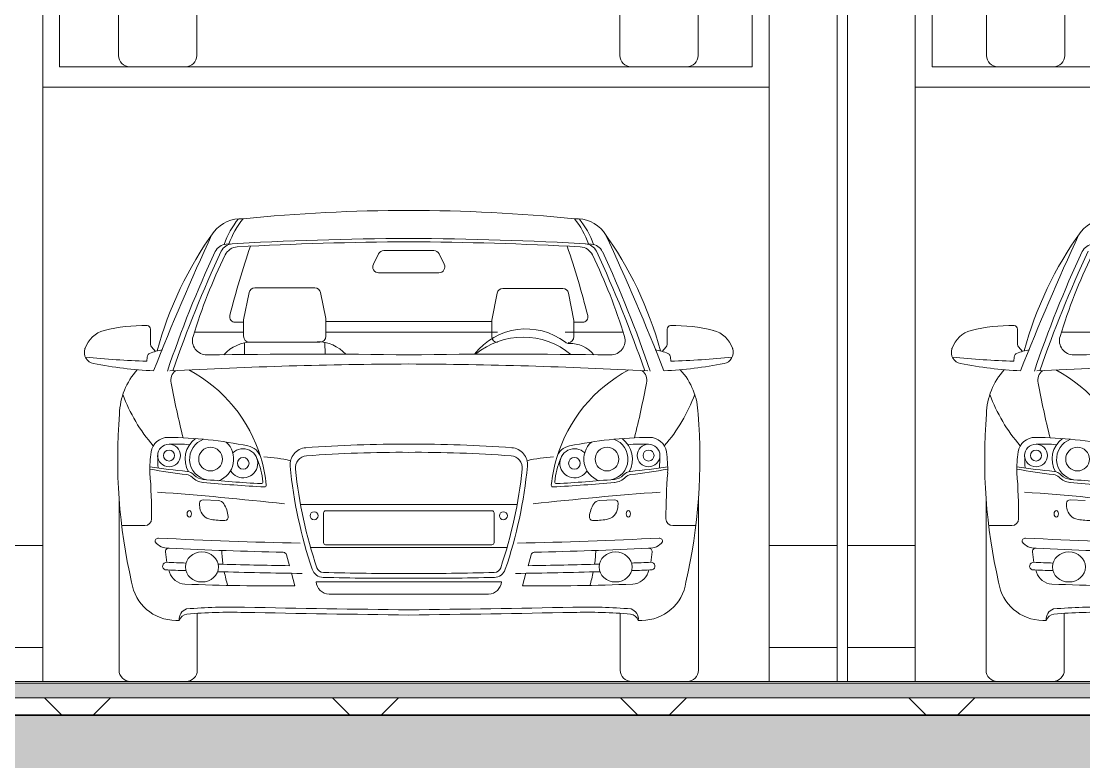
# Model space of a CAD drawing. Header units: millimetres. Extents: x -39507 to 33074, y -24219 to 30962.
# Drawn here: x -3051 to 78, y -10586 to -8406 of the extents above; entities that cross this region are included whole.
import ezdxf

# ---------------------------------------------------------------- set-up
doc = ezdxf.new("R2010")
doc.units = ezdxf.units.MM
for name, color, linetype, lineweight in [('Общие ребра', 7, 'Continuous', 9), ('Отделка 1 _4_-1', 7, 'Continuous', 9), ('Перекрытия', 7, 'Continuous', 9), ('Стены', 7, 'Continuous', 9), ('Структура _1_', 7, 'Continuous', 18), ('Фундамент несущей конструкции', 7, 'Continuous', 9), ('Штриховка разреза-2', 7, 'Continuous', 9)]:
    doc.layers.add(name, color=color, linetype=linetype, lineweight=lineweight)
doc.layers.add('Парковка-1', color=7, linetype='Continuous', lineweight=9, true_color=0xaaaaaa)
doc.layers.add('Элементы узлов-1', color=7, linetype='Continuous', lineweight=9, true_color=0xaaaaaa)

# ---------------------------------------------------------------- blocks, each defined once
blk = doc.blocks.new('Стена монолитная - Стена монолитная-463893-Разрез 2-2')
at = {"layer": 'Стены'}
blk.add_line((-16032.9, -10450), (-2232.9, -10450), dxfattribs=at)
blk = doc.blocks.new('Стена наружная на отм_-10_450 - Стена наружная на отм_-10_450-507337-Разрез 2-2')
at = {"layer": 'Фундамент несущей конструкции'}
blk.add_line((-2232.9, -10450), (-3682.9, -10450), dxfattribs=at)
blk = doc.blocks.new('Прк_Свб_Механизированная парковка_Параллельная - Прк_Свб_Механизированная парковка_Параллельная-V210-Разрез 2-2')
at = {"layer": 'Парковка-1'}
for p, q in [((-617.9, -9950), (-617.9, -7470)), ((-417.9, -7470), (-417.9, -9950)), ((-417.9, -8350), (-417.9, -8600)), ((-367.9, -8539.9), (-367.9, -8350)), ((1672.1, -8539.9), (-367.9, -8539.9)), ((-417.9, -8600), (1722.1, -8600)), ((-617.9, -10250), (-617.9, -9950)), ((-617.9, -9950), (-417.9, -9950)), ((-417.9, -9950), (-617.9, -9950)), ((-417.9, -9950), (-417.9, -10250)), ((-617.9, -10350), (-617.9, -10250)), ((-617.9, -10250), (-417.9, -10250)), ((-417.9, -10250), (-617.9, -10250)), ((-417.9, -10250), (-417.9, -10350)), ((-417.9, -10350), (-617.9, -10350))]:
    blk.add_line(p, q, dxfattribs=at)
at = {"layer": 'Элементы узлов-1'}
for p, q in [((-208, -8506.5), (-208, -8000.8)), ((22.4, -8252.3), (22.4, -8506.5)), ((-11, -8539.9), (-174.6, -8539.9)), ((-116.8, -9312.3), (-116.8, -9358.1)), ((183.3, -9321.8), (12.2, -9321.8)), ((-114.3, -9364.9), (-102.6, -9378.1)), ((-209.5, -10316.6), (-209.5, -9811)), ((82.7, -9817), (37.9, -9815.1)), ((-133.6, -9891), (-202.4, -9891)), ((-42.4, -10170.1), (-32.1, -10170.1)), ((20.9, -10149.3), (20.9, -10316.6)), ((-12.5, -10350), (-176.1, -10350))]:
    blk.add_line(p, q, dxfattribs=at)
for centre, radius in [((-62.3, -9684.6), 33.5), ((-62.3, -9684.6), 16.2), ((60.1, -9695.1), 34.9)]:
    blk.add_circle(centre, radius, dxfattribs=at)
for centre, radius, start, end in [((-174.6, -8506.5), 33.4, 180, 270), ((-11, -8506.5), 33.4, 270, 360), ((148.8, -9087), 99.9, 85.7838, 141.6623), ((6531.6, -12042.3), 7132.9, 155.05475, 158.56177), ((941, -9655.7), 1075, 144.0802, 164.9521), ((108.5, -9100.3), 38.3, 93.3157, 154.9579), ((3105.3, -10500.4), 3346.1, 154.9579, 161.4586), ((3503.7, -10668.3), 3762.5, 155.0829, 160.8688), ((1575, -9812.5), 1638, 153.9695, 163.0049), ((-233.6, -9393.9), 80, 104.0957, 161.674), ((-137.2, -9777.6), 475.7, 88.7503, 104.0957), ((-127.1, -9312.3), 10.2, 0, 88.7503), ((48.9, -9346.1), 42.3, 163.0049, 270.8504), ((-278.2, -9380.9), 33.5, 162.3817, 258.997), ((-147.1, -9422.5), 171.1, 161.674, 162.3817), ((-115.8, -9393.4), 10.2, 111.1534, 166.0316), ((-43.3, -9580.6), 210.9, 100.4056, 111.1534), ((-106.6, -9358.1), 10.2, 180, 221.428), ((351.3, -29719.8), 20333.7, 89.17578, 90.85038), ((-67.2, -7105.3), 2302.1, 263.9752, 268.4947), ((-45.3, -8183), 1253.8, 258.997, 267.1444), ((-61.9, -9406.8), 65.7, 166.0316, 179.7795), ((697.3, -23208.3), 13793.4, 90.22199, 93.14802), ((-8.1, -9567), 200.1, 137.5485, 178.7293), ((-22.9, -9462.3), 34.1, 126.2289, 195.0129), ((-207.8, -9816.2), 434.4, 16.7676, 61.9724), ((2149.7, -9075), 2240.8, 190.1822, 194.4047), ((247, -9343), 473.6, 199.952, 221.3363), ((1406.6, -9695.7), 1620.1, 175.2872, 192.9227), ((-65.5, -9681.1), 50, 89.2549, 171.6752), ((-81.2, -10892.2), 1261.2, 78.5015, 89.2549), ((60.1, -9695.1), 75, 126.3541, 209.8412), ((60.1, -9695.1), 61.8, 109.288, 259.2191), ((-44.2, -10035.2), 384.5, 83.7064, 92.6639), ((237.4, -9725.4), 356.1, 171.6752, 181.6012), ((779.2, -9668.6), 875.2, 181.0478, 183.4593), ((102.3, -8612), 1134.3, 258.7671, 264.3166), ((369.1, -6263.5), 3488.8, 261.963, 263.7745), ((-12.6, -9765.6), 34, 43.7874, 84.3166), ((-1739.1, -9862.6), 1625.5, 359.7011, 4.49), ((-12.6, -9765.6), 25, 43.7874, 84.3166), ((42.5, -9712.9), 51.2, 223.7874, 264.7911), ((42.5, -9712.9), 42.2, 223.7874, 264.8128), ((433.4, -5595.9), 4177.6, 264.5728, 266.9179), ((-826.1, -19720.6), 9955, 83.63464, 85.79761), ((433.4, -5595.9), 4186.6, 264.5725, 267.0642), ((37.5, -9825.1), 10, 87.6194, 178.6927), ((115.7, -9826.9), 88.2, 178.6927, 188.0029), ((67.9, -9833.6), 40, 188.0029, 260.7383), ((-133.6, -9871), 20, 270, 359.7011), ((95.1, -9667), 208.8, 260.7383, 272.0204), ((-93.6, -9937.9), 10, 87.0046, 186.3256), ((-64.6, -9907.5), 50.1, 218.9498, 272.0779), ((532.9, 2034.9), 11979.1, 267.00459, 268.99993), ((-62.8, -9967.6), 10, 87.1521, 184.3002), ((189.5, -9948.6), 263, 184.3002, 191.0999), ((532.9, 2006.8), 11979.1, 267.15212, 268.76249), ((-69.8, -10010.5), 11.4, 83.7259, 251.8702), ((554, 6015.3), 16026.6, 267.77101, 267.97572), ((520.9, 4798), 14831.2, 267.70361, 267.93928), ((189.5, -9948.6), 263, 196.1451, 197.6758), ((-13.5, -10013.2), 50, 197.6758, 267.5753), ((-42.4, -10038.4), 131.6, 188.5345, 270), ((230.1, -4261.3), 5807.2, 267.57528, 270.77492), ((-0.5, -10166.5), 31.8, 108.6682, 186.5232), ((120.7, -11779.8), 1648.8, 88.6223, 94.5701), ((-4.6, -10180.4), 29.4, 99.5127, 159.3225), ((120.7, -11779.8), 1633.6, 88.621, 94.5701), ((-176.1, -10316.6), 33.4, 180, 270), ((-12.5, -10316.6), 33.4, 270, 360)]:
    blk.add_arc(centre, radius, start, end, dxfattribs=at)
for centre, major_axis, ratio in [((-2.6, -9856.2), (0, 9.53), 0.658975), ((34.7, -10012.9), (48.6, 0), 0.908968)]:
    blk.add_ellipse(centre, major_axis=major_axis, ratio=ratio, dxfattribs=at)
blk = doc.blocks.new('Прк_Свб_Механизированная парковка_Параллельная - Прк_Свб_Механизированная парковка_Параллельная-V211-Разрез 2-2')
at = {"layer": 'Парковка-1'}
for p, q in [((-2987.9, -7470), (-2987.9, -9950)), ((-847.9, -9950), (-847.9, -7470)), ((-647.9, -7470), (-647.9, -9950)), ((-2987.9, -8350), (-2987.9, -8600)), ((-2937.9, -8539.9), (-2937.9, -8350)), ((-897.9, -8350), (-897.9, -8539.9)), ((-847.9, -8600), (-847.9, -8350)), ((-897.9, -8539.9), (-2937.9, -8539.9)), ((-2987.9, -8600), (-847.9, -8600)), ((-3187.9, -9950), (-2987.9, -9950)), ((-2987.9, -9950), (-3187.9, -9950)), ((-2987.9, -9950), (-2987.9, -10250)), ((-847.9, -10250), (-847.9, -9950)), ((-847.9, -9950), (-647.9, -9950)), ((-647.9, -9950), (-847.9, -9950)), ((-647.9, -9950), (-647.9, -10250)), ((-3187.9, -10250), (-2987.9, -10250)), ((-2987.9, -10250), (-3187.9, -10250)), ((-2987.9, -10250), (-2987.9, -10350)), ((-847.9, -10350), (-847.9, -10250)), ((-847.9, -10250), (-647.9, -10250)), ((-647.9, -10250), (-847.9, -10250)), ((-647.9, -10250), (-647.9, -10350)), ((-2987.9, -10350), (-3187.9, -10350)), ((-647.9, -10350), (-847.9, -10350))]:
    blk.add_line(p, q, dxfattribs=at)
at = {"layer": 'Элементы узлов-1'}
for p, q in [((-2764.4, -8506.5), (-2764.4, -8000.8)), ((-1057.8, -8506.5), (-1057.8, -8000.8)), ((-2534.1, -8252.3), (-2534.1, -8506.5)), ((-1288.2, -8252.3), (-1288.2, -8506.5)), ((-2567.5, -8539.9), (-2731, -8539.9)), ((-1254.8, -8539.9), (-1091.2, -8539.9)), ((-1998.6, -9090.5), (-2014, -9121.4)), ((-1983.1, -9080.9), (-1909.6, -9080.9)), ((-1909.6, -9080.9), (-1836.1, -9080.9)), ((-1820.6, -9090.5), (-1805.2, -9121.4)), ((-1909.6, -9146.4), (-1998.5, -9146.4)), ((-1820.7, -9146.4), (-1909.6, -9146.4)), ((-2186.7, -9191), (-2363.2, -9191)), ((-1632.5, -9192.3), (-1456, -9192.3)), ((-2396.1, -9285.5), (-2380.2, -9204.9)), ((-2154.3, -9281.2), (-2169.7, -9204.9)), ((-1665.2, -9285.9), (-1649.5, -9206.1)), ((-1423.1, -9286.7), (-1439, -9206.1)), ((-2396.1, -9292.2), (-2421, -9292.2)), ((-2396.1, -9333.4), (-2396.1, -9285.5)), ((-2154, -9333.4), (-2154, -9284.7)), ((-2154, -9289.6), (-1803.6, -9289.6)), ((-1803.6, -9289.6), (-1665.2, -9289.6)), ((-1665.2, -9334.6), (-1665.2, -9285.9)), ((-1423.1, -9334.6), (-1423.1, -9286.7)), ((-1423.1, -9292.2), (-1398.2, -9292.2)), ((-2670.3, -9312.3), (-2670.3, -9358.1)), ((-2396.1, -9321.8), (-2541.2, -9321.8)), ((-1803.6, -9321.8), (-2154, -9321.8)), ((-1647.9, -9321.8), (-1803.6, -9321.8)), ((-1449.1, -9321.8), (-1278, -9321.8)), ((-1148.9, -9312.3), (-1148.9, -9358.1)), ((-2393.2, -9352.8), (-2393.2, -9387)), ((-2193.5, -9350.7), (-2378.8, -9350.7)), ((-2370.1, -9350.4), (-2274.9, -9350.4)), ((-2179.6, -9349.7), (-2274.9, -9350.4)), ((-2171.3, -9350.7), (-2193.5, -9350.7)), ((-2156.5, -9351.9), (-2156.2, -9386.2)), ((-2667.7, -9364.9), (-2656, -9378.1)), ((-1151.5, -9364.9), (-1163.2, -9378.1)), ((-2762.9, -10316.6), (-2762.9, -9811)), ((-2470.7, -9817), (-2515.5, -9815.1)), ((-1348.5, -9817), (-1303.7, -9815.1)), ((-1056.3, -10316.6), (-1056.3, -9811)), ((-2228.8, -9828.6), (-1909.6, -9828.6)), ((-2160.7, -9853.5), (-2160.7, -9941.2)), ((-2154.6, -9847.5), (-1909.6, -9847.5)), ((-1909.6, -9828.6), (-1590.4, -9828.6)), ((-1909.6, -9847.5), (-1664.6, -9847.5)), ((-1658.5, -9853.5), (-1658.5, -9941.2)), ((-2687, -9891), (-2755.9, -9891)), ((-1132.2, -9891), (-1063.3, -9891)), ((-1909.6, -9947.2), (-2154.6, -9947.2)), ((-1664.6, -9947.2), (-1909.6, -9947.2)), ((-2269.9, -9976.9), (-2261, -10009.2)), ((-2198.9, -9955.4), (-1909.6, -9955.4)), ((-1909.6, -9955.4), (-1620.3, -9955.4)), ((-1558.2, -10009.2), (-1549.3, -9976.9)), ((-2254.8, -10031.5), (-2244.8, -10067.9)), ((-1574.4, -10067.9), (-1564.4, -10031.5)), ((-2182.6, -10056.4), (-1909.6, -10056.4)), ((-1909.6, -10056.4), (-1636.6, -10056.4)), ((-2144.5, -10092.5), (-1909.6, -10092.5)), ((-1909.6, -10092.5), (-1674.7, -10092.5)), ((-2595.8, -10170.1), (-2585.6, -10170.1)), ((-2532.6, -10149.3), (-2532.6, -10316.6)), ((-1286.6, -10149.3), (-1286.6, -10316.6)), ((-1223.4, -10170.1), (-1233.6, -10170.1)), ((-2565.9, -10350), (-2729.5, -10350)), ((-1253.2, -10350), (-1089.7, -10350))]:
    blk.add_line(p, q, dxfattribs=at)
for centre, radius in [((-2615.7, -9684.6), 33.5), ((-2615.7, -9684.6), 16.2), ((-2493.4, -9695.1), 34.9), ((-1325.8, -9695.1), 34.9), ((-1203.5, -9684.6), 33.5), ((-1203.5, -9684.6), 16.2), ((-2397.3, -9707.5), 17.2), ((-1421.8, -9707.5), 17.2), ((-2188.3, -9861.9), 11.8), ((-1630.9, -9861.9), 11.8)]:
    blk.add_circle(centre, radius, dxfattribs=at)
for centre, radius, start, end in [((-2731, -8506.5), 33.4, 180, 270), ((-2567.5, -8506.5), 33.4, 270, 0), ((-1254.8, -8506.5), 33.4, 180, 270), ((-1091.2, -8506.5), 33.4, 270, 0), ((-1906.1, -13897.2), 4934.3, 90.0409, 95.713), ((-1913.1, -13897.2), 4934.3, 84.287, 89.9591), ((-2404.6, -9087), 99.9, 85.7838, 141.6623), ((-2222.2, -9143.2), 244.8, 140.4636, 160.8545), ((-2208.4, -9143.2), 244.8, 140.484, 160.5198), ((-1414.6, -9087), 99.9, 38.3377, 94.2162), ((-1610.8, -9143.2), 244.8, 19.4802, 39.516), ((-1597, -9143.2), 244.8, 19.1455, 39.5364), ((3978.2, -12042.3), 7132.9, 155.05475, 158.56177), ((-1612.4, -9655.7), 1075, 144.0802, 164.9521), ((-2206.8, -9655.7), 1075, 15.0479, 35.9198), ((-7797.4, -12042.3), 7132.9, 21.43823, 24.94525), ((-2444.9, -9100.3), 38.3, 93.3157, 154.9579), ((-2427.3, -9099.3), 38.3, 93.2139, 155.0829), ((-2412.3, -9112.3), 42.3, 93.1285, 153.9695), ((-1870.5, -19015.4), 9970.1, 90.22469, 93.3157), ((359.7, -9988.6), 2886.6, 161.4025, 165.6287), ((-1870.5, -19025.3), 9970.1, 90.22469, 93.12852), ((-1948.7, -19015.4), 9970.1, 86.6843, 89.77531), ((-1948.7, -19025.3), 9970.1, 86.87148, 89.77531), ((-4178.9, -9988.6), 2886.6, 14.3713, 18.5975), ((-1406.9, -9112.3), 42.3, 26.0305, 86.8715), ((-1391.9, -9099.3), 38.3, 24.9171, 86.7861), ((-1374.3, -9100.3), 38.3, 25.0421, 86.6843), ((551.9, -10500.4), 3346.1, 154.9579, 161.4586), ((950.2, -10668.3), 3762.5, 155.0829, 160.8688), ((-978.4, -9812.5), 1638, 153.9695, 163.0049), ((-1983.1, -9098.2), 17.3, 90, 153.5465), ((-1836.1, -9098.2), 17.3, 26.4535, 90), ((-2840.8, -9812.5), 1638, 16.9951, 26.0305), ((-4769.4, -10668.3), 3762.5, 19.1312, 24.9171), ((-4371.1, -10500.4), 3346.1, 18.5414, 25.0421), ((-1998.5, -9129.1), 17.3, 153.5465, 270), ((-1820.7, -9129.1), 17.3, 270, 26.4535), ((-2363.2, -9208.4), 17.3, 90, 168.5881), ((-2186.7, -9208.4), 17.3, 11.4119, 90), ((-1632.5, -9209.6), 17.3, 90, 168.5881), ((-1456, -9209.6), 17.3, 11.4119, 90), ((-2421, -9276.1), 16.1, 165.6287, 270), ((-2171.3, -9284.7), 17.3, 0, 11.4119), ((-1398.2, -9276.1), 16.1, 270, 14.3713), ((-2787, -9393.9), 80, 104.0957, 161.674), ((-2690.7, -9777.6), 475.7, 88.7503, 104.0957), ((-2680.5, -9312.3), 10.2, 0, 88.7503), ((-1564.4, -9503.1), 191.4, 52.635, 142.4218), ((-1138.7, -9312.3), 10.2, 91.2497, 180), ((-1128.5, -9777.6), 475.7, 75.9043, 91.2497), ((-1032.2, -9393.9), 80, 18.326, 75.9043), ((-2504.5, -9346.1), 42.3, 163.0049, 270.8504), ((-2370, -9464.1), 113.7, 90.0311, 137.8013), ((-2378.8, -9333.4), 17.3, 180, 270), ((-2178.9, -9463.4), 113.7, 42.608, 90.3782), ((-2171.3, -9333.4), 17.3, 270, 0), ((-1573, -9556.3), 220.4, 50.2185, 129.5308), ((-1647.9, -9334.6), 17.3, 180, 270), ((-1437.8, -9337.2), 17.3, 232.635, 271.7129), ((-1440.4, -9334.6), 17.3, 270, 0), ((-1434.6, -9444.2), 89.7, 39.0216, 91.7129), ((-1314.7, -9346.1), 42.3, 269.1496, 16.9951), ((-2831.7, -9380.9), 33.5, 162.3817, 258.997), ((-2700.5, -9422.5), 171.1, 161.674, 162.3817), ((-2669.2, -9393.4), 10.2, 111.1534, 166.0316), ((-2596.8, -9580.6), 210.9, 100.4056, 111.1534), ((-2660, -9358.1), 10.2, 180, 221.428), ((-2202.1, -29719.8), 20333.7, 89.17578, 90.85038), ((-1617.1, -29719.8), 20333.7, 89.14962, 90.82422), ((-1222.4, -9580.6), 210.9, 68.8466, 79.5944), ((-1159.2, -9358.1), 10.2, 318.572, 0), ((-1150, -9393.4), 10.2, 13.9684, 68.8466), ((-987.5, -9380.9), 33.5, 281.003, 17.6183), ((-1118.7, -9422.5), 171.1, 17.6183, 18.326), ((-2620.6, -7105.3), 2302.1, 263.9752, 268.4947), ((-2598.8, -8183), 1253.8, 258.997, 267.1444), ((-2615.4, -9406.8), 65.7, 166.0316, 179.7795), ((-1856.2, -23208.3), 13793.4, 90.22199, 93.14802), ((-1963, -23208.3), 13793.4, 86.85198, 89.77801), ((-1220.4, -8183), 1253.8, 272.8556, 281.003), ((-1203.8, -9406.8), 65.7, 0.2205, 13.9684), ((-1198.6, -7105.3), 2302.1, 271.5053, 276.0248), ((-2561.5, -9567), 200.1, 137.5485, 178.7293), ((-2576.3, -9462.3), 34.1, 126.2289, 195.0129), ((-2761.3, -9816.2), 434.4, 16.7676, 61.9724), ((-1057.9, -9816.2), 434.4, 118.0276, 163.2324), ((-1242.9, -9462.3), 34.1, 344.9871, 53.7711), ((-1257.7, -9567), 200.1, 1.2707, 42.4515), ((-403.7, -9075), 2240.8, 190.1822, 194.4047), ((-3415.5, -9075), 2240.8, 345.5953, 349.8178), ((-2306.5, -9343), 473.6, 199.952, 221.3363), ((-1512.7, -9343), 473.6, 318.6637, 340.048), ((-1146.9, -9695.7), 1620.1, 175.2872, 192.9227), ((-2672.3, -9695.7), 1620.1, 347.0773, 4.7128), ((-2618.9, -9681.1), 50, 89.2549, 171.6752), ((-2634.7, -10892.2), 1261.2, 78.5015, 89.2549), ((-2493.4, -9695.1), 75, 126.3541, 209.8412), ((-2493.4, -9695.1), 61.8, 109.288, 259.2191), ((-1184.5, -10892.2), 1261.2, 90.7451, 101.4985), ((-1325.8, -9695.1), 61.8, 280.7809, 70.712), ((-1325.8, -9695.1), 75, 330.1588, 53.6459), ((-1200.3, -9681.1), 50, 8.3248, 90.7451), ((-2597.6, -10035.2), 384.5, 83.7064, 92.6639), ((-2493.4, -9695.1), 68.1, 290.3855, 47.4319), ((-2397.3, -9707.5), 42.9, 210.2482, 135.0206), ((-2393.2, -9705.3), 50, 16.7676, 78.5015), ((-2209.2, -9711.5), 50, 94.3236, 185.5068), ((-1933.6, -13356.3), 3705.2, 89.6283, 94.3236), ((-1885.6, -13356.3), 3705.2, 85.6764, 90.3717), ((-1610, -9711.5), 50, 354.4932, 85.6764), ((-1426, -9705.3), 50, 101.4985, 163.2324), ((-1421.8, -9707.5), 42.9, 44.9794, 329.7518), ((-1325.8, -9695.1), 68.1, 132.5681, 249.6145), ((-1221.6, -10035.2), 384.5, 87.3361, 96.2936), ((-2316, -9725.4), 356.1, 171.6752, 181.6012), ((-1774.2, -9668.6), 875.2, 181.0478, 183.4593), ((-2556.8, -9781), 218.2, 5.0219, 23.4205), ((-2755.5, -9814.7), 428.4, 5.7763, 16.8058), ((-2364.4, -10148.5), 461, 76.6366, 86.4765), ((-2208.1, -9721.3), 35.7, 94.3185, 185.9423), ((-1933.6, -13356.3), 3681.1, 89.6283, 94.3185), ((-1885.6, -13356.3), 3681.1, 85.6815, 90.3717), ((-1611.1, -9721.3), 35.7, 354.0577, 85.6815), ((-1454.8, -10148.5), 461, 93.5235, 103.3634), ((-1063.7, -9814.7), 428.4, 163.1942, 174.2237), ((-1262.4, -9781), 218.2, 156.5795, 174.9781), ((-2045, -9668.6), 875.2, 356.5407, 358.9522), ((-1503.2, -9725.4), 356.1, 358.3988, 8.3248), ((-2184.3, -6263.5), 3488.8, 261.963, 263.7745), ((-2451.2, -8612), 1134.3, 258.7671, 264.3166), ((-2566, -9765.6), 34, 43.7874, 84.3166), ((-917.4, -9587), 1347.8, 185.5068, 198.7278), ((-917.4, -9587), 1333.4, 185.9423, 198.7278), ((-2901.8, -9587), 1333.4, 341.2722, 354.0577), ((-2901.8, -9587), 1347.8, 341.2722, 354.4932), ((-1253.2, -9765.6), 34, 95.6834, 136.2126), ((-1634.9, -6263.5), 3488.8, 276.2255, 278.037), ((-1368, -8612), 1134.3, 275.6834, 281.2329), ((-4292.6, -9862.6), 1625.5, 359.7011, 4.49), ((-2566, -9765.6), 25, 43.7874, 84.3166), ((-2511, -9712.9), 51.2, 223.7874, 264.7911), ((-2511, -9712.9), 42.2, 223.7874, 264.8128), ((-2120, -5595.9), 4177.6, 264.5728, 266.9179), ((-2344.4, -9762.5), 5, 266.9179, 7.2323), ((-1474.8, -9762.5), 5, 172.7677, 273.0821), ((-1699.2, -5595.9), 4177.6, 273.0821, 275.4272), ((-1308.2, -9712.9), 42.2, 275.1872, 316.2126), ((-1308.2, -9712.9), 51.2, 275.2089, 316.2126), ((-1253.2, -9765.6), 25, 95.6834, 136.2126), ((473.4, -9862.6), 1625.5, 175.51, 180.2989), ((-3379.5, -19720.6), 9955, 83.63464, 85.79761), ((-2120, -5595.9), 4186.6, 264.5725, 267.0642), ((-2334.2, -9772.1), 4.97, 267.0642, 6.0285), ((-439.7, -19720.6), 9955, 94.20239, 96.36536), ((-1485, -9772.1), 4.97, 173.9715, 272.9358), ((-1699.2, -5595.9), 4186.6, 272.9358, 275.4275), ((-2516, -9825.1), 10, 87.6194, 178.6927), ((-2437.7, -9826.9), 88.2, 178.6927, 188.0029), ((-2471.6, -9837), 20, 31.3076, 87.6194), ((-1347.6, -9837), 20, 92.3806, 148.6924), ((-1303.2, -9825.1), 10, 1.3073, 92.3806), ((-1381.5, -9826.9), 88.2, 351.9971, 1.3073), ((-2485.5, -9833.6), 40, 188.0029, 260.7383), ((-2535, -9875.6), 94.3, 6.7242, 31.3076), ((-2154.6, -9853.5), 6.08, 90, 180), ((-1664.6, -9853.5), 6.08, 0, 90), ((-1284.2, -9875.6), 94.3, 148.6924, 173.2758), ((-1333.7, -9833.6), 40, 279.2617, 351.9971), ((-2687, -9871), 20, 270, 359.7011), ((-2458.3, -9667), 208.8, 260.7383, 272.0204), ((-2451.3, -9865.7), 10, 272.0204, 6.7242), ((-1367.9, -9865.7), 10, 173.2758, 267.9796), ((-1360.9, -9667), 208.8, 267.9796, 279.2617), ((-1132.2, -9871), 20, 180.2989, 270), ((-2647.1, -9937.9), 10, 87.0046, 186.3256), ((-2618.1, -9907.5), 50.1, 218.9498, 272.0779), ((-2020.6, 2034.9), 11979.1, 267.00459, 268.99993), ((-2154.6, -9941.2), 6.08, 180, 270), ((-1664.6, -9941.2), 6.08, 270, 0), ((-1798.6, 2034.9), 11979.1, 271.00007, 272.99541), ((-1201.1, -9907.5), 50.1, 267.9221, 321.0502), ((-1172.1, -9937.9), 10, 353.6744, 92.9954), ((-2616.3, -9967.6), 10, 87.1521, 184.3002), ((-2364, -9948.6), 263, 184.3002, 191.0999), ((-2020.6, 2006.8), 11979.1, 267.15212, 268.76249), ((-2056, -9948.2), 404.8, 182.2827, 188.0406), ((-2279.5, -9979.6), 10, 15.3386, 88.7625), ((-1539.7, -9979.6), 10, 91.2375, 164.6614), ((-1798.6, 2006.8), 11979.1, 271.23751, 272.84788), ((-1763.2, -9948.2), 404.8, 351.9594, 357.7173), ((-1202.9, -9967.6), 10, 355.6998, 92.8479), ((-1455.2, -9948.6), 263, 348.9001, 355.6998), ((-2623.3, -10010.5), 11.4, 83.7259, 251.8702), ((-1999.5, 6015.3), 16026.6, 267.77101, 267.97572), ((-1999.5, 6015.3), 16026.6, 268.3139, 269.06501), ((-1819.7, 6015.3), 16026.6, 270.93499, 271.6861), ((-1819.7, 6015.3), 16026.6, 272.02428, 272.22899), ((-1195.9, -10010.5), 11.4, 288.1298, 96.2741), ((-2032.6, 4798), 14831.2, 267.70361, 267.93928), ((-2364, -9948.6), 263, 196.1451, 197.6758), ((-2566.9, -10013.2), 50, 197.6758, 267.5753), ((-2032.6, 4798), 14831.2, 268.30002, 269.26067), ((-2056, -9948.2), 404.8, 191.267, 197.0971), ((-2160.7, -10008.5), 35, 198.7278, 268.4116), ((-2160.7, -10008.5), 20.6, 198.7278, 268.4116), ((-1954.5, -2572.1), 7474.2, 268.41161, 270.34404), ((-1954.5, -2572.1), 7459.8, 268.41161, 270.3447), ((-1864.7, -2572.1), 7459.8, 269.6553, 271.58839), ((-1864.7, -2572.1), 7474.2, 269.65596, 271.58839), ((-1658.5, -10008.5), 20.6, 271.5884, 341.2722), ((-1658.5, -10008.5), 35, 271.5884, 341.2722), ((-1786.6, 4798), 14831.2, 270.73933, 271.69998), ((-1763.2, -9948.2), 404.8, 342.9029, 348.733), ((-1786.6, 4798), 14831.2, 272.06072, 272.29639), ((-1252.3, -10013.2), 50, 272.4247, 342.3242), ((-1455.2, -9948.6), 263, 342.3242, 343.8549), ((-2595.8, -10038.4), 131.6, 188.5345, 270), ((-2323.3, -4261.3), 5807.2, 267.57528, 270.77492), ((-2143.6, -10053.5), 39.1, 184.2997, 268.676), ((-1675.6, -10053.5), 39.1, 271.324, 355.7003), ((-1495.9, -4261.3), 5807.2, 269.22508, 272.42472), ((-1223.4, -10038.4), 131.6, 270, 351.4655), ((-2554, -10166.5), 31.8, 108.6682, 186.5232), ((-2432.8, -11779.8), 1648.8, 88.6223, 94.5701), ((-1022.9, 61536.6), 71681.2, 268.904682, 269.291219), ((-2796.3, 61536.6), 71681.2, 270.708781, 271.095318), ((-1386.4, -11779.8), 1648.8, 85.4299, 91.3777), ((-1265.2, -10166.5), 31.8, 353.4768, 71.3318), ((-2558.1, -10180.4), 29.4, 99.5127, 159.3225), ((-2432.8, -11779.8), 1633.6, 88.621, 94.5701), ((-1022.9, 61536.6), 71696.4, 268.904652, 269.29137), ((-2796.3, 61536.6), 71696.4, 270.70863, 271.095348), ((-1386.4, -11779.8), 1633.6, 85.4299, 91.379), ((-1261.1, -10180.4), 29.4, 20.6775, 80.4873), ((-2729.5, -10316.6), 33.4, 180, 270), ((-2565.9, -10316.6), 33.4, 270, 0), ((-1253.2, -10316.6), 33.4, 180, 270), ((-1089.7, -10316.6), 33.4, 270, 0)]:
    blk.add_arc(centre, radius, start, end, dxfattribs=at)
for centre, major_axis, ratio in [((-2556.1, -9856.2), (0, 9.53), 0.658975), ((-1263.1, -9856.2), (0, 9.53), 0.658975), ((-2518.7, -10012.9), (-48.6, 0), 0.908968), ((-1300.5, -10012.9), (48.6, 0), 0.908968)]:
    blk.add_ellipse(centre, major_axis=major_axis, ratio=ratio, dxfattribs=at)

msp = doc.modelspace()

# ---------------------------------------------------------------- hatches: boundary and pattern name
at = {"layer": 'Штриховка разреза-2'}
h = msp.add_hatch(dxfattribs=at)
h.set_pattern_fill('FP_3', color=256, style=0, pattern_type=2)
h.set_pattern_definition([(0, (-2885.9, 6475), (812.8, 203.2), [67.056, -542.544, 67.056, -542.544, -3251.2]), (0, (-2885.9, 6475), (812.8, 203.2), [-1219.2, 67.056, -1152.144, 67.056, -542.544, -1422.4]), (0, (-2885.9, 6475), (812.8, 203.2), [-3048, 67.056, -339.344, 67.056, -948.944]), (120, (-2581.1, 6576.6), (-582.3764, 602.3054), [67.056, -542.544, 67.056, -3793.744]), (120, (-2581.1, 6576.6), (-582.3764, 602.3054), [-676.656, -542.544, 67.056, -1152.144, -2032]), (120, (-2581.1, 6576.6), (-582.3764, 602.3054), [-2438.4, 67.056, -542.544, 67.056, -1355.344]), (120, (-2581.1, 6576.6), (-582.3764, 602.3054), [-3115.056, -339.344, 67.056, -948.944]), (240, (-2479.5, 6983), (-230.4236, -805.5054), [67.056, -542.544, 67.056, -542.544, -3251.2]), (240, (-2479.5, 6983), (-230.4236, -805.5054), [-1219.2, 67.056, -1152.144, 67.056, -542.544, -1422.4]), (240, (-2479.5, 6983), (-230.4236, -805.5054), [-3048, 67.056, -339.344, 67.056, -948.944])])
h.paths.add_polyline_path([(-12289, -10398), (5967.1, -10398), (5967.1, -10355), (-13332.9, -10355), (-13332.9, -10398)], flags=0)
h.paths.add_polyline_path([(-28166.1, -10398), (-14232.9, -10398), (-14232.9, -10355), (-29112.9, -10355), (-29112.9, -10398)], flags=0)
h.paths.add_polyline_path([(19517.1, -10398), (19517.1, -10355), (6267.1, -10355), (6267.1, -10398), (19465.4, -10398)], flags=0)
h = msp.add_hatch(dxfattribs=at)
h.set_pattern_fill('FP_11', color=256, style=0, pattern_type=2)
h.set_pattern_definition([(45, (-2885.9, 6475), (-424.264, 424.264), []), (135, (-2885.9, 6475), (-424.264, -424.264), [])])
h.paths.add_polyline_path([(-12289, -10448), (5967.1, -10448), (5967.1, -10398), (-13332.9, -10398), (-13332.9, -10448)], flags=0)
h.paths.add_polyline_path([(-28166.1, -10448), (-14232.9, -10448), (-14232.9, -10398), (-29112.9, -10398), (-29112.9, -10448)], flags=0)
h.paths.add_polyline_path([(19465.4, -10448), (19517.1, -10448), (19517.1, -10398), (6267.1, -10398), (6267.1, -10448), (17197.2, -10448)], flags=0)
h = msp.add_hatch(dxfattribs=at)
h.set_pattern_fill('FP_2', color=256, style=0, pattern_type=2)
h.set_pattern_definition([(45, (-2885.9, 6475), (-424.264, 424.264), [600, -100, 20, -100]), (45, (-2885.9, 6899), (-424.264, 424.264), [])])
h.paths.add_polyline_path([(-13332.9, -10700), (19717.1, -10700), (19717.1, -10450), (-13632.9, -10450), (-13632.9, -10700)], flags=0)
h.paths.add_polyline_path([(-31284.9, -10700), (-14232.9, -10700), (-14232.9, -10450), (-31297.3, -10450), (-31297.3, -10700)], flags=0)

# ---------------------------------------------------------------- linework, layer by layer
at = {"layer": 'Общие ребра'}
for p, q in [((5967.1, -10355), (-13332.9, -10355)), ((5967.1, -10448), (-13332.9, -10448))]:
    msp.add_line(p, q, dxfattribs=at)
at = {"layer": 'Отделка 1 _4_-1'}
msp.add_line((5967.1, -10350), (-13332.9, -10350), dxfattribs=at)
at = {"layer": 'Перекрытия'}
for p, q in [((-13332.9, -10350), (5967.1, -10350)), ((6947.1, -10450), (-16032.9, -10450))]:
    msp.add_line(p, q, dxfattribs=at)
at = {"layer": 'Стены'}
msp.add_line((-13332.9, -10350), (5967.1, -10350), dxfattribs=at)
at = {"layer": 'Структура _1_'}
for p, q in [((5967.1, -10398), (-13332.9, -10398)), ((5967.1, -10450), (-13332.9, -10450)), ((-13332.9, -10450), (5967.1, -10450))]:
    msp.add_line(p, q, dxfattribs=at)

# ---------------------------------------------------------------- block references
at = {"layer": 'Парковка-1'}
for name in ['Прк_Свб_Механизированная парковка_Параллельная - Прк_Свб_Механизированная парковка_Параллельная-V211-Разрез 2-2', 'Прк_Свб_Механизированная парковка_Параллельная - Прк_Свб_Механизированная парковка_Параллельная-V210-Разрез 2-2']:
    msp.add_blockref(name, (0, 0), dxfattribs=at)
at = {"layer": 'Стены'}
msp.add_blockref('Стена монолитная - Стена монолитная-463893-Разрез 2-2', (0, 0), dxfattribs=at)
at = {"layer": 'Фундамент несущей конструкции'}
msp.add_blockref('Стена наружная на отм_-10_450 - Стена наружная на отм_-10_450-507337-Разрез 2-2', (0, 0), dxfattribs=at)

doc.saveas('drawing.dxf')
